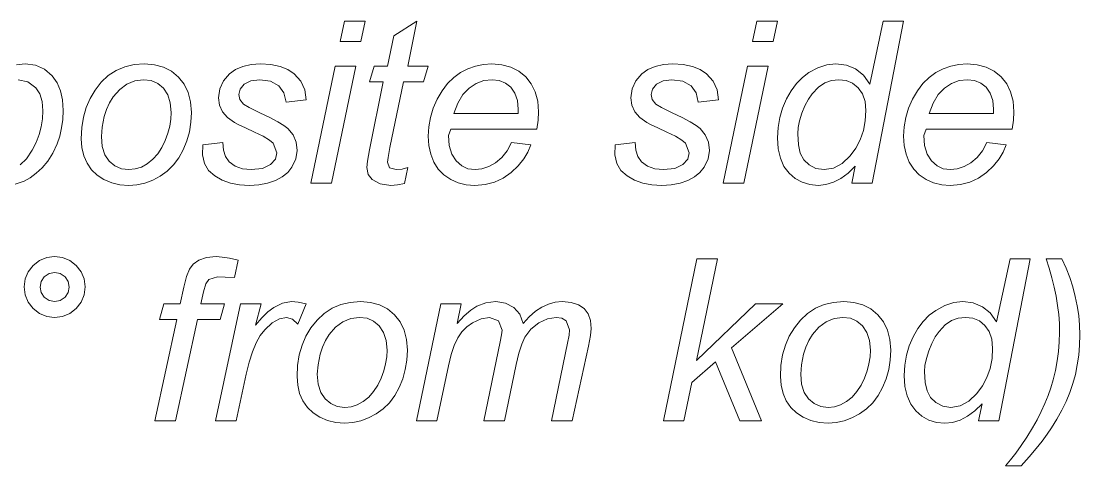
# Model space of a CAD drawing. Extents: x 0 to 297, y 0 to 420.
# Drawn here: x 215.02 to 241.15, y 172.72 to 183.7 of the extents above; entities that cross this region are included whole.
import ezdxf

# ---------------------------------------------------------------- set-up
doc = ezdxf.new("R2010")
doc.units = 0

msp = doc.modelspace()

# ---------------------------------------------------------------- linework, layer by layer
at = {"lineweight": 13}
for points in [[(222.899, 183.2), (223.003, 183.7), (223.512, 183.7), (223.408, 183.2)], [(224.565, 180.09), (224.484, 179.688), (224.31, 179.655), (224.142, 179.644), (223.882, 179.68), (223.682, 179.788), (223.584, 179.917), (223.552, 180.084), (223.57, 180.242), (223.623, 180.523), (223.956, 182.2), (223.623, 182.2), (223.734, 182.589), (224.067, 182.589), (224.219, 183.34), (224.79, 183.7), (224.567, 182.589), (225.067, 182.589), (224.956, 182.2), (224.456, 182.2), (224.123, 180.584), (224.077, 180.337), (224.061, 180.215), (224.111, 180.08), (224.275, 180.033), (224.429, 180.047)], [(233.074, 183.2), (233.178, 183.7), (233.687, 183.7), (233.583, 183.2)], [(235.607, 180.117), (235.431, 179.947), (235.251, 179.815), (235.067, 179.72), (234.88, 179.663), (234.689, 179.644), (234.483, 179.663), (234.295, 179.72), (234.125, 179.814), (233.973, 179.946), (233.848, 180.113), (233.759, 180.315), (233.705, 180.55), (233.687, 180.82), (233.701, 181.076), (233.743, 181.321), (233.812, 181.555), (233.909, 181.778), (234.026, 181.981), (234.158, 182.158), (234.304, 182.306), (234.463, 182.428), (234.686, 182.548), (234.908, 182.62), (235.131, 182.644), (235.39, 182.613), (235.615, 182.519), (235.807, 182.363), (235.964, 182.144), (236.298, 183.7), (236.798, 183.7), (236.021, 179.7), (235.521, 179.7)], [(216.503, 180.798), (216.517, 181.07), (216.558, 181.326), (216.627, 181.567), (216.723, 181.791), (216.847, 181.999), (216.998, 182.19), (217.172, 182.354), (217.366, 182.481), (217.58, 182.572), (217.815, 182.626), (218.07, 182.644), (218.317, 182.624), (218.539, 182.563), (218.736, 182.462), (218.907, 182.32), (219.046, 182.144), (219.146, 181.939), (219.205, 181.706), (219.225, 181.445), (219.213, 181.202), (219.175, 180.967), (219.113, 180.741), (219.025, 180.524), (218.915, 180.324), (218.783, 180.148), (218.63, 179.997), (218.456, 179.871), (218.269, 179.772), (218.077, 179.701), (217.88, 179.658), (217.678, 179.644), (217.461, 179.66), (217.257, 179.708), (217.067, 179.788), (216.899, 179.896), (216.759, 180.031), (216.648, 180.193), (216.568, 180.377), (216.519, 180.578)], [(219.503, 180.644), (220.003, 180.7), (220.019, 180.513), (220.067, 180.356), (220.158, 180.227), (220.302, 180.123), (220.487, 180.056), (220.7, 180.033), (220.979, 180.064), (221.178, 180.158), (221.297, 180.294), (221.336, 180.452), (221.244, 180.684), (221.149, 180.764), (220.994, 180.856), (220.778, 180.962), (220.559, 181.064), (220.396, 181.143), (220.29, 181.2), (220.117, 181.321), (219.992, 181.462), (219.917, 181.625), (219.892, 181.81), (219.922, 182.028), (220.014, 182.225), (220.165, 182.399), (220.316, 182.506), (220.493, 182.583), (220.698, 182.629), (220.93, 182.644), (221.187, 182.629), (221.412, 182.583), (221.603, 182.507), (221.762, 182.399), (221.922, 182.219), (222.021, 182.004), (222.059, 181.755), (221.559, 181.7), (221.509, 181.929), (221.381, 182.106), (221.179, 182.218), (220.909, 182.255), (220.691, 182.227), (220.528, 182.14), (220.426, 182.02), (220.392, 181.89), (220.421, 181.764), (220.508, 181.654), (220.648, 181.565), (220.911, 181.436), (221.157, 181.319), (221.354, 181.215), (221.502, 181.125), (221.6, 181.049), (221.732, 180.89), (221.81, 180.71), (221.836, 180.508), (221.803, 180.298), (221.704, 180.092), (221.6, 179.965), (221.465, 179.857), (221.299, 179.766), (221.106, 179.699), (220.892, 179.658), (220.657, 179.644), (220.414, 179.659), (220.191, 179.703), (219.987, 179.777), (219.801, 179.88), (219.65, 180.016), (219.55, 180.188), (219.501, 180.398)], [(227.121, 180.7), (227.599, 180.644), (227.529, 180.468), (227.426, 180.296), (227.288, 180.129), (227.117, 179.966), (226.92, 179.825), (226.705, 179.725), (226.472, 179.664), (226.22, 179.644), (226.009, 179.661), (225.81, 179.71), (225.623, 179.791), (225.456, 179.904), (225.318, 180.047), (225.209, 180.22), (225.13, 180.416), (225.083, 180.63), (225.067, 180.86), (225.081, 181.094), (225.123, 181.324), (225.193, 181.55), (225.29, 181.773), (225.41, 181.979), (225.546, 182.158), (225.699, 182.308), (225.868, 182.429), (226.049, 182.523), (226.237, 182.591), (226.432, 182.631), (226.635, 182.644), (226.885, 182.624), (227.108, 182.565), (227.305, 182.466), (227.475, 182.327), (227.613, 182.155), (227.711, 181.953), (227.77, 181.722), (227.79, 181.463), (227.779, 181.251), (227.749, 181.033), (225.623, 181.033), (225.567, 180.879), (225.589, 180.626), (225.652, 180.416), (225.758, 180.25), (225.894, 180.13), (226.05, 180.057), (226.224, 180.033), (226.395, 180.052), (226.565, 180.109), (226.732, 180.205), (226.887, 180.336), (227.016, 180.501)], [(229.678, 180.644), (230.178, 180.7), (230.194, 180.513), (230.242, 180.356), (230.333, 180.227), (230.477, 180.123), (230.662, 180.056), (230.876, 180.033), (231.154, 180.064), (231.353, 180.158), (231.472, 180.294), (231.512, 180.452), (231.419, 180.684), (231.325, 180.764), (231.17, 180.856), (230.953, 180.962), (230.734, 181.064), (230.572, 181.143), (230.465, 181.2), (230.292, 181.321), (230.168, 181.462), (230.092, 181.625), (230.067, 181.81), (230.098, 182.028), (230.189, 182.225), (230.341, 182.399), (230.491, 182.506), (230.669, 182.583), (230.874, 182.629), (231.106, 182.644), (231.363, 182.629), (231.587, 182.583), (231.779, 182.507), (231.938, 182.399), (232.097, 182.219), (232.196, 182.004), (232.234, 181.755), (231.734, 181.7), (231.684, 181.929), (231.557, 182.106), (231.355, 182.218), (231.084, 182.255), (230.866, 182.227), (230.703, 182.14), (230.601, 182.02), (230.567, 181.89), (230.596, 181.764), (230.684, 181.654), (230.823, 181.565), (231.086, 181.436), (231.332, 181.319), (231.529, 181.215), (231.677, 181.125), (231.776, 181.049), (231.907, 180.89), (231.986, 180.71), (232.012, 180.508), (231.979, 180.298), (231.879, 180.092), (231.775, 179.965), (231.64, 179.857), (231.474, 179.766), (231.282, 179.699), (231.068, 179.658), (230.832, 179.644), (230.59, 179.659), (230.366, 179.703), (230.162, 179.777), (229.976, 179.88), (229.825, 180.016), (229.725, 180.188), (229.676, 180.398)], [(238.852, 180.7), (239.33, 180.644), (239.26, 180.468), (239.157, 180.296), (239.019, 180.129), (238.848, 179.966), (238.651, 179.825), (238.436, 179.725), (238.202, 179.664), (237.951, 179.644), (237.74, 179.661), (237.541, 179.71), (237.354, 179.791), (237.187, 179.904), (237.049, 180.047), (236.94, 180.22), (236.861, 180.416), (236.814, 180.63), (236.798, 180.86), (236.812, 181.094), (236.854, 181.324), (236.924, 181.55), (237.021, 181.773), (237.141, 181.979), (237.277, 182.158), (237.43, 182.308), (237.599, 182.429), (237.779, 182.523), (237.968, 182.591), (238.163, 182.631), (238.366, 182.644), (238.616, 182.624), (238.839, 182.565), (239.036, 182.466), (239.206, 182.327), (239.344, 182.155), (239.442, 181.953), (239.501, 181.722), (239.521, 181.463), (239.51, 181.251), (239.48, 181.033), (237.354, 181.033), (237.298, 180.879), (237.319, 180.626), (237.383, 180.416), (237.489, 180.25), (237.625, 180.13), (237.78, 180.057), (237.955, 180.033), (238.126, 180.052), (238.296, 180.109), (238.463, 180.205), (238.618, 180.336), (238.747, 180.501)], [(222.17, 179.7), (222.772, 182.589), (223.28, 182.589), (222.678, 179.7)], [(232.345, 179.7), (232.948, 182.589), (233.455, 182.589), (232.854, 179.7)], [(217.003, 180.85), (217.024, 180.604), (217.088, 180.401), (217.195, 180.241), (217.334, 180.125), (217.497, 180.056), (217.683, 180.033), (217.837, 180.049), (217.989, 180.096), (218.136, 180.175), (218.272, 180.288), (218.393, 180.425), (218.494, 180.58), (218.578, 180.751), (218.643, 180.935), (218.689, 181.11), (218.716, 181.279), (218.725, 181.444), (218.704, 181.682), (218.64, 181.882), (218.532, 182.043), (218.392, 182.161), (218.23, 182.232), (218.046, 182.255), (217.829, 182.228), (217.632, 182.147), (217.455, 182.013), (217.295, 181.83), (217.204, 181.683), (217.13, 181.521), (217.074, 181.344), (217.021, 181.082)], [(225.7, 181.422), (227.287, 181.422), (227.29, 181.526), (227.27, 181.743), (227.209, 181.923), (227.109, 182.067), (226.976, 182.172), (226.821, 182.234), (226.643, 182.255), (226.443, 182.232), (226.255, 182.163), (226.08, 182.048), (225.924, 181.886), (225.798, 181.677)], [(234.187, 180.915), (234.203, 180.645), (234.251, 180.439), (234.337, 180.279), (234.468, 180.149), (234.637, 180.062), (234.836, 180.033), (235.066, 180.071), (235.281, 180.185), (235.481, 180.374), (235.621, 180.564), (235.73, 180.772), (235.807, 180.996), (235.854, 181.237), (235.869, 181.495), (235.848, 181.716), (235.785, 181.902), (235.678, 182.054), (235.54, 182.166), (235.38, 182.233), (235.198, 182.255), (235.018, 182.236), (234.854, 182.176), (234.7, 182.07), (234.547, 181.908), (234.451, 181.771), (234.366, 181.611), (234.291, 181.428), (234.233, 181.241), (234.199, 181.07)], [(237.431, 181.422), (239.018, 181.422), (239.021, 181.526), (239, 181.743), (238.94, 181.923), (238.84, 182.067), (238.707, 182.172), (238.552, 182.234), (238.374, 182.255), (238.174, 182.232), (237.986, 182.163), (237.81, 182.048), (237.655, 181.886), (237.529, 181.677)], [(215.1, 177.137), (215.124, 177.334), (215.198, 177.51), (215.32, 177.667), (215.477, 177.788), (215.653, 177.861), (215.848, 177.885), (216.047, 177.861), (216.224, 177.788), (216.381, 177.667), (216.502, 177.51), (216.575, 177.334), (216.6, 177.137), (216.575, 176.94), (216.502, 176.763), (216.379, 176.606), (216.222, 176.483), (216.045, 176.41), (215.848, 176.385), (215.653, 176.41), (215.477, 176.482), (215.32, 176.604), (215.198, 176.76), (215.124, 176.938)], [(218.322, 173.83), (218.866, 176.33), (218.433, 176.33), (218.544, 176.719), (218.95, 176.719), (219.037, 177.129), (219.106, 177.394), (219.176, 177.572), (219.269, 177.696), (219.408, 177.797), (219.595, 177.863), (219.836, 177.885), (219.98, 177.875), (220.161, 177.846), (220.379, 177.797), (220.29, 177.368), (220.061, 177.381), (219.872, 177.385), (219.654, 177.321), (219.584, 177.213), (219.525, 177.016), (219.461, 176.719), (220.044, 176.719), (219.933, 176.33), (219.376, 176.33), (218.831, 173.83)], [(230.871, 173.83), (231.699, 177.83), (232.208, 177.83), (231.69, 175.324), (233.149, 176.719), (233.816, 176.719), (232.556, 175.63), (233.295, 173.83), (232.759, 173.83), (232.16, 175.288), (231.576, 174.779), (231.38, 173.83)], [(238.736, 174.247), (238.559, 174.077), (238.379, 173.944), (238.196, 173.85), (238.008, 173.793), (237.817, 173.774), (237.612, 173.793), (237.424, 173.849), (237.254, 173.944), (237.102, 174.075), (236.977, 174.243), (236.887, 174.445), (236.834, 174.68), (236.816, 174.95), (236.829, 175.206), (236.871, 175.451), (236.94, 175.685), (237.037, 175.908), (237.155, 176.111), (237.286, 176.287), (237.432, 176.436), (237.592, 176.558), (237.814, 176.678), (238.037, 176.75), (238.259, 176.774), (238.518, 176.743), (238.744, 176.649), (238.935, 176.493), (239.093, 176.274), (239.427, 177.83), (239.927, 177.83), (239.149, 173.83), (238.649, 173.83)], [(240.705, 177.83), (240.809, 177.6), (240.899, 177.369), (240.975, 177.137), (241.038, 176.903), (241.086, 176.667), (241.121, 176.43), (241.142, 176.192), (241.149, 175.952), (241.142, 175.697), (241.121, 175.45), (241.087, 175.21), (241.039, 174.978), (240.977, 174.753), (240.901, 174.532), (240.81, 174.311), (240.705, 174.092), (240.585, 173.873), (240.451, 173.654), (240.346, 173.501), (240.218, 173.331), (240.069, 173.144), (239.898, 172.94), (239.705, 172.719), (239.316, 172.719), (239.442, 172.863), (239.572, 173.03), (239.705, 173.217), (239.841, 173.427), (239.981, 173.657), (240.093, 173.858), (240.195, 174.057), (240.285, 174.255), (240.365, 174.452), (240.434, 174.648), (240.491, 174.842), (240.548, 175.075), (240.592, 175.309), (240.624, 175.543), (240.643, 175.778), (240.649, 176.014), (240.644, 176.234), (240.628, 176.456), (240.602, 176.68), (240.566, 176.907), (240.519, 177.134), (240.461, 177.364), (240.394, 177.596), (240.316, 177.83)], [(215.488, 177.135), (215.515, 176.997), (215.594, 176.88), (215.711, 176.801), (215.85, 176.774), (215.988, 176.801), (216.105, 176.88), (216.184, 176.997), (216.211, 177.135), (216.184, 177.274), (216.105, 177.39), (215.988, 177.47), (215.85, 177.496), (215.711, 177.47), (215.594, 177.39), (215.515, 177.274)], [(219.823, 173.83), (220.435, 176.719), (220.944, 176.719), (220.806, 176.195), (220.962, 176.375), (221.113, 176.521), (221.258, 176.632), (221.473, 176.739), (221.693, 176.774), (221.857, 176.76), (222.054, 176.719), (221.853, 176.219), (221.719, 176.344), (221.573, 176.385), (221.399, 176.351), (221.219, 176.249), (221.033, 176.079), (220.924, 175.937), (220.824, 175.757), (220.733, 175.537), (220.65, 175.278), (220.575, 174.98), (220.332, 173.83)], [(221.831, 174.928), (221.845, 175.2), (221.886, 175.456), (221.955, 175.696), (222.051, 175.92), (222.175, 176.128), (222.326, 176.32), (222.5, 176.484), (222.694, 176.611), (222.908, 176.702), (223.143, 176.756), (223.398, 176.774), (223.645, 176.754), (223.867, 176.693), (224.064, 176.592), (224.235, 176.45), (224.375, 176.274), (224.474, 176.069), (224.534, 175.836), (224.554, 175.575), (224.541, 175.331), (224.503, 175.097), (224.441, 174.871), (224.353, 174.654), (224.243, 174.453), (224.111, 174.278), (223.958, 174.127), (223.784, 174.001), (223.597, 173.902), (223.405, 173.831), (223.208, 173.788), (223.006, 173.774), (222.789, 173.79), (222.585, 173.838), (222.396, 173.917), (222.227, 174.026), (222.087, 174.161), (221.976, 174.323), (221.896, 174.507), (221.847, 174.708)], [(224.776, 173.83), (225.376, 176.719), (225.884, 176.719), (225.784, 176.236), (225.959, 176.419), (226.121, 176.559), (226.27, 176.658), (226.492, 176.745), (226.733, 176.774), (226.978, 176.739), (227.179, 176.632), (227.327, 176.461), (227.414, 176.234), (227.561, 176.4), (227.714, 176.535), (227.872, 176.64), (228.035, 176.714), (228.204, 176.759), (228.378, 176.774), (228.597, 176.755), (228.776, 176.697), (228.915, 176.6), (229.014, 176.469), (229.074, 176.306), (229.093, 176.112), (229.077, 175.937), (229.027, 175.675), (228.618, 173.83), (228.109, 173.83), (228.507, 175.745), (228.545, 175.946), (228.558, 176.08), (228.471, 176.303), (228.367, 176.365), (228.227, 176.385), (228.013, 176.352), (227.796, 176.251), (227.601, 176.095), (227.455, 175.897), (227.377, 175.725), (227.306, 175.501), (227.242, 175.225), (226.951, 173.83), (226.442, 173.83), (226.848, 175.785), (226.88, 175.956), (226.891, 176.069), (226.805, 176.298), (226.582, 176.385), (226.375, 176.352), (226.158, 176.251), (226.019, 176.149), (225.898, 176.024), (225.796, 175.876), (225.709, 175.693), (225.633, 175.465), (225.567, 175.192), (225.284, 173.83)], [(233.76, 174.928), (233.774, 175.2), (233.815, 175.456), (233.884, 175.696), (233.98, 175.92), (234.104, 176.128), (234.255, 176.32), (234.429, 176.484), (234.623, 176.611), (234.837, 176.702), (235.072, 176.756), (235.327, 176.774), (235.574, 176.754), (235.796, 176.693), (235.993, 176.592), (236.164, 176.45), (236.303, 176.274), (236.403, 176.069), (236.462, 175.836), (236.482, 175.575), (236.47, 175.331), (236.432, 175.097), (236.37, 174.871), (236.282, 174.654), (236.172, 174.453), (236.04, 174.278), (235.887, 174.127), (235.713, 174.001), (235.526, 173.902), (235.334, 173.831), (235.137, 173.788), (234.935, 173.774), (234.717, 173.79), (234.514, 173.838), (234.324, 173.917), (234.156, 174.026), (234.016, 174.161), (233.905, 174.323), (233.825, 174.507), (233.776, 174.708)], [(222.331, 174.98), (222.353, 174.734), (222.417, 174.53), (222.523, 174.371), (222.663, 174.255), (222.825, 174.186), (223.011, 174.163), (223.165, 174.179), (223.317, 174.226), (223.464, 174.305), (223.6, 174.417), (223.721, 174.555), (223.823, 174.71), (223.906, 174.881), (223.971, 175.065), (224.017, 175.24), (224.044, 175.409), (224.054, 175.574), (224.032, 175.812), (223.968, 176.012), (223.86, 176.173), (223.72, 176.291), (223.558, 176.362), (223.374, 176.385), (223.157, 176.358), (222.961, 176.277), (222.783, 176.143), (222.623, 175.959), (222.532, 175.813), (222.458, 175.651), (222.402, 175.474), (222.349, 175.212)], [(234.26, 174.98), (234.281, 174.734), (234.345, 174.53), (234.452, 174.371), (234.591, 174.255), (234.754, 174.186), (234.94, 174.163), (235.094, 174.179), (235.246, 174.226), (235.393, 174.305), (235.529, 174.417), (235.65, 174.555), (235.751, 174.71), (235.835, 174.881), (235.9, 175.065), (235.946, 175.24), (235.973, 175.409), (235.982, 175.574), (235.961, 175.812), (235.896, 176.012), (235.789, 176.173), (235.649, 176.291), (235.487, 176.362), (235.303, 176.385), (235.086, 176.358), (234.889, 176.277), (234.712, 176.143), (234.552, 175.959), (234.461, 175.813), (234.387, 175.651), (234.331, 175.474), (234.278, 175.212)], [(237.316, 175.045), (237.332, 174.775), (237.379, 174.569), (237.466, 174.409), (237.596, 174.279), (237.765, 174.192), (237.964, 174.163), (238.194, 174.201), (238.409, 174.315), (238.61, 174.504), (238.75, 174.694), (238.858, 174.901), (238.936, 175.126), (238.982, 175.367), (238.998, 175.625), (238.977, 175.846), (238.913, 176.032), (238.807, 176.184), (238.669, 176.296), (238.508, 176.363), (238.326, 176.385), (238.146, 176.366), (237.983, 176.306), (237.829, 176.2), (237.676, 176.038), (237.58, 175.901), (237.495, 175.74), (237.42, 175.558), (237.362, 175.371), (237.327, 175.2)]]:
    msp.add_lwpolyline(points, close=True, dxfattribs=at)
for points in [[(214.908, 182.619), (215.121, 182.644), (215.376, 182.611), (215.599, 182.512), (215.792, 182.346), (215.909, 182.18), (215.992, 181.983), (216.042, 181.753), (216.059, 181.491), (216.049, 181.271), (216.021, 181.062), (215.974, 180.862), (215.909, 180.673), (215.802, 180.443), (215.679, 180.245), (215.542, 180.08), (215.396, 179.943), (215.249, 179.833), (215.101, 179.75), (214.875, 179.671)], [(214.997, 180.153), (215.158, 180.302), (215.298, 180.511), (215.392, 180.703), (215.465, 180.897), (215.517, 181.092), (215.548, 181.289), (215.559, 181.487), (215.539, 181.714), (215.481, 181.903), (215.384, 182.055), (215.188, 182.205), (214.948, 182.255)]]:
    msp.add_lwpolyline(points, dxfattribs=at)

doc.saveas('drawing.dxf')
